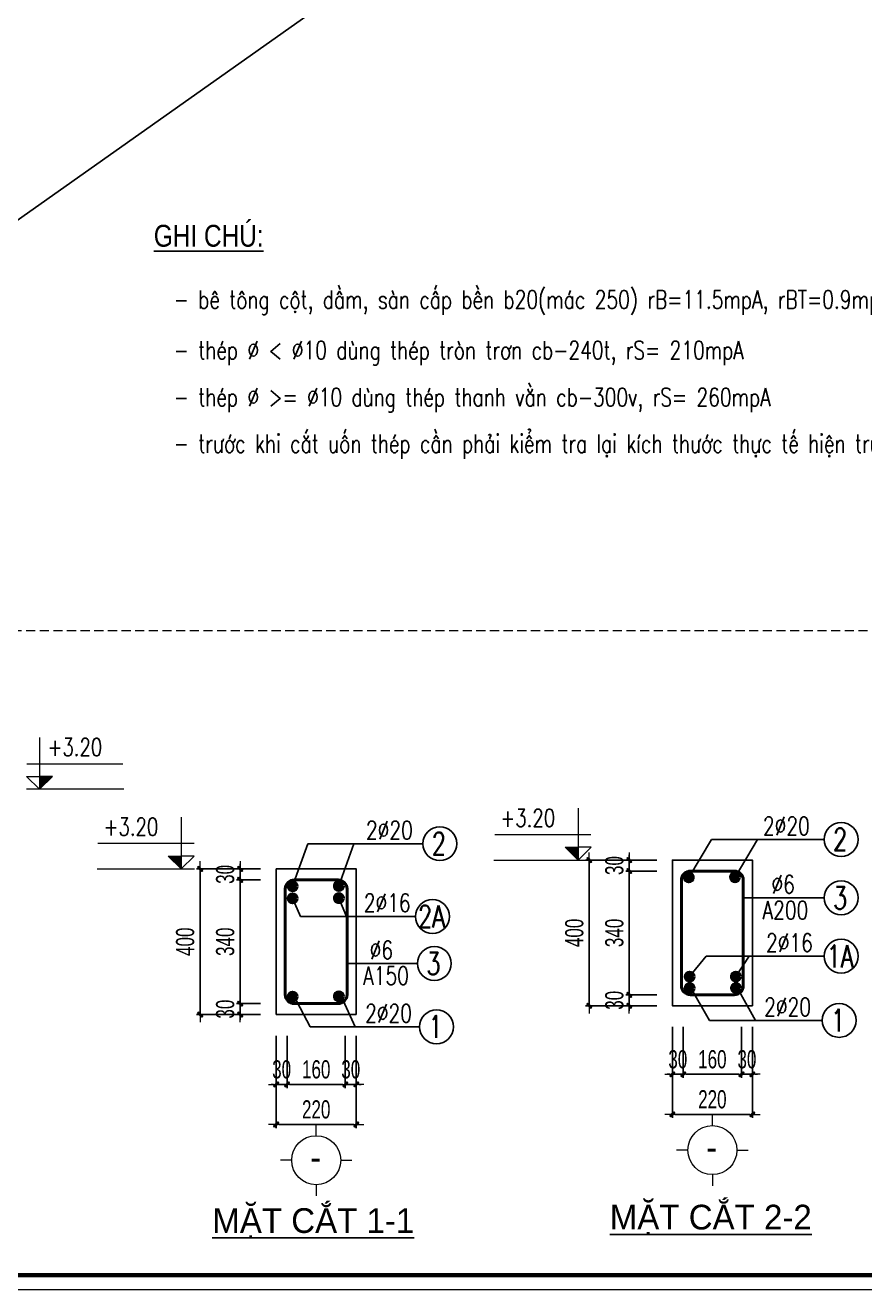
# Model space of a CAD drawing. Header units: millimetres. Extents: x 108335 to 288936, y -578047 to -548347.
# Drawn here: x 204886 to 209501, y -560227 to -553282 of the extents above; entities that cross this region are included whole.
import ezdxf
from ezdxf.enums import TextEntityAlignment as Align

# ---------------------------------------------------------------- set-up
doc = ezdxf.new("R2010")
doc.units = ezdxf.units.MM
doc.header["$MEASUREMENT"] = 0
doc.header["$PDMODE"] = 32
doc.linetypes.add('HIDDEN', pattern=[0.375, 0.25, -0.125])
doc.layers.get('Defpoints').update_dxf_attribs({"color": 1})
for name, color, linetype, lineweight in [('EG Dim', 8, 'Continuous', 15), ('EG Text1', 3, 'Continuous', 20), ('Khac', 156, 'Continuous', 9), ('LC Dim', 8, 'Continuous', 18), ('LC ISO', 153, 'Continuous', 13), ('LC MANH DUT', 35, 'HIDDEN', 5), ('LC Net dam2', 6, 'Continuous', 40), ('LC Net dam3', 1, 'Continuous', 60), ('LC Net manh', 236, 'Continuous', 5), ('LC Net thay', 7, 'Continuous', 25), ('LC Text1', 3, 'Continuous', 20), ('LC Text2', 7, 'Continuous', 25)]:
    doc.layers.add(name, color=color, linetype=linetype, lineweight=lineweight)
doc.layers.add('KCS_Plotter', color=11, linetype='Continuous', plot=False)
for name, color, linetype in [('Khungten_LCDI', 7, 'Continuous'), ('Kichthuoc', 9, 'Continuous'), ('Thep doc', 6, 'Continuous')]:
    doc.layers.add(name, color=color, linetype=linetype)
doc.styles.add('EG Huy', font='vnsimli.shx', dxfattribs={"width": 0.75})
doc.styles.add('HOATBIF', font='hoatbif.shx', dxfattribs={"width": 0.7})
doc.styles.add('Khungten', font='VHAVAN.TTF', dxfattribs={"width": 0.9, "height": 5000})
doc.styles.add('LC 1', font='VHAVANB.TTF')
doc.styles.add('LC 3', font='vnsimli.shx', dxfattribs={"width": 0.75})
doc.styles.add('T2', font='VHARIAL.TTF', dxfattribs={"width": 0.8})
doc.styles.add('Title', font='VHBLACK.TTF', dxfattribs={"width": 0.8})
doc.dimstyles.new('1-100(1-40)', dxfattribs={"dimscale": 40, "dimtxt": 2.5, "dimasz": 0.35, "dimexe": 0.5, "dimexo": 0, "dimgap": 0.8, "dimtad": 1, "dimdec": 0, "dimzin": 0, "dimdsep": 46, "dimtxsty": 'HOATBIF', "dimblk1": 'DOT', "dimblk2": 'DOT', "dimsah": 1, "dimcen": -1, "dimdle": 1, "dimclrd": 256, "dimclre": 256, "dimclrt": 4, "dimadec": 3, "dimazin": 2, "dimtfac": 0.3333333333333333, "dimtdec": 0, "dimtix": 1, "dimtmove": 2, "dimatfit": 3, "dimldrblk": 'DOT', "dimfxl": 1, "dimtvp": 0.8333333333333331, "dimtolj": 1, "dimtzin": 0, "dimarcsym": 0})

# ---------------------------------------------------------------- blocks, each defined once
blk = doc.blocks.new('CT')
at = {"layer": 'LC Text1', "lineweight": 15}
blk.add_hatch(color=4, dxfattribs=at).paths.add_polyline_path([(3.250706634060648, 1.596954857551422), (1.638695725137124, 1.596954857551394), (1.638695725137124, -5.457000000000001e-12)])
at = {"layer": 'LC Text1', "color": 4, "lineweight": 15, "ltscale": 50}
for p, q in [((0.0459908282791446, 3.140833880472456), (11.99931321454046, 3.140833880472456)), ((12.09109892264804, 0), (0, 0))]:
    blk.add_line(p, q, dxfattribs=at)
for points in [[(1.638695725137139, 6.427505574464246), (1.638695725137139, -5.457000000000001e-12)], [(1.638695725137139, -5.457000000000001e-12), (0.0266848164974221, 1.596954857551394), (1.638695725137139, 1.596954857551394)], [(1.638695725137139, -5.457000000000001e-12), (3.25070663406062, 1.596954857551394), (1.638695725137139, 1.596954857551394)]]:
    blk.add_lwpolyline(points, dxfattribs=at)
at = {"layer": 'LC Text1', "color": 4, "style": 'LC 3', "width": 0.75}
blk.add_attdef('CT', (1.905322591842774, 3.502511696681693), '', height=2.2, dxfattribs=at)
blk = doc.blocks.new('TIEUDE2')
at = {"layer": 'LC Text2', "color": 7, "style": 'LC 1'}
blk.add_attdef('%%UTIªU§Ò', text='', height=3.5, dxfattribs=at).set_placement((0, 0), align=Align.BOTTOM_CENTER)
blk.add_attdef('TL', text='', height=2.2, dxfattribs=at).set_placement((0, -1.800000000000011), align=Align.TOP_CENTER)
blk = doc.blocks.new('DOT')
at = {"layer": 'LC Dim'}
blk.add_line((-3, 0), (3, 0), dxfattribs=at)
at = {"layer": 'LC Dim', "color": 4}
blk.add_line((-1, -1), (1, 1), dxfattribs=at)
blk.add_lwpolyline([(0.5, 1), (-1, -0.5), (-0.5, -1), (1, 0.5)], close=True, dxfattribs=at)
blk = doc.blocks.new('*D368')
at = {"layer": 'Defpoints', "color": 0, "ltscale": 2, "transparency": 16777216}
for p in [(206265.5, -558832.5), (206325.5, -558832.5), (206325.5, -559099.5)]:
    blk.add_point(p, dxfattribs=at)
at = {"layer": 'LC Dim', "lineweight": -2, "ltscale": 2, "transparency": 16777216}
for p, q in [((206265.5, -558832.5), (206265.5, -559119.5)), ((206325.5, -558832.5), (206325.5, -559119.5)), ((206251.5, -559099.5), (206237.5, -559099.5)), ((206265.5, -559099.5), (206325.5, -559099.5)), ((206339.5, -559099.5), (206353.5, -559099.5))]:
    blk.add_line(p, q, dxfattribs=at)
at = {"layer": 'LC Dim', "lineweight": -2, "ltscale": 2, "transparency": 16777216, "xscale": 14, "yscale": 14, "zscale": 14}
blk.add_blockref('DOT', (206265.5, -559099.5), dxfattribs=at)
at = {"layer": 'LC Dim', "lineweight": -2, "ltscale": 2, "transparency": 16777216, "xscale": 14, "yscale": 14, "zscale": 14, "rotation": 180}
blk.add_blockref('DOT', (206325.5, -559099.5), dxfattribs=at)
at = {"layer": 'LC Dim', "color": 4, "ltscale": 2, "transparency": 16777216, "insert": (206295.5, -559017.5), "char_height": 100, "attachment_point": 5, "style": 'HOATBIF'}
blk.add_mtext('\\A1;30', dxfattribs=at)
blk = doc.blocks.new('_Dot')
at = {"color": 0, "linetype": 'ByBlock', "lineweight": -2}
blk.add_line((-0.5, 0), (-1, 0), dxfattribs=at)
at = {"color": 0, "linetype": 'ByBlock', "const_width": 0.5}
blk.add_lwpolyline([(-0.25, 0, 1), (0.25, 0, 1)], format="xyb", close=True, dxfattribs=at)
blk = doc.blocks.new('*D369')
at = {"layer": 'Defpoints', "color": 0, "ltscale": 2, "transparency": 16777216}
for p in [(206325.5, -558832.5), (206645.5, -558832.5), (206645.5, -559099.5)]:
    blk.add_point(p, dxfattribs=at)
at = {"layer": 'LC Dim', "lineweight": -2, "ltscale": 2, "transparency": 16777216}
for p, q in [((206325.5, -558832.5), (206325.5, -559119.5)), ((206645.5, -558832.5), (206645.5, -559119.5)), ((206339.5, -559099.5), (206631.5, -559099.5))]:
    blk.add_line(p, q, dxfattribs=at)
at = {"layer": 'LC Dim', "lineweight": -2, "ltscale": 2, "transparency": 16777216, "xscale": 14, "yscale": 14, "zscale": 14, "rotation": 180}
blk.add_blockref('DOT', (206325.5, -559099.5), dxfattribs=at)
at = {"layer": 'LC Dim', "lineweight": -2, "ltscale": 2, "transparency": 16777216, "xscale": 14, "yscale": 14, "zscale": 14}
blk.add_blockref('DOT', (206645.5, -559099.5), dxfattribs=at)
at = {"layer": 'LC Dim', "color": 4, "ltscale": 2, "transparency": 16777216, "insert": (206485.5, -559017.5), "char_height": 100, "attachment_point": 5, "style": 'HOATBIF'}
blk.add_mtext('\\A1;160', dxfattribs=at)
blk = doc.blocks.new('*D370')
at = {"layer": 'Defpoints', "color": 0, "ltscale": 2, "transparency": 16777216}
for p in [(206645.5, -558832.5), (206705.4999999995, -558832.5), (206705.4999999995, -559099.5)]:
    blk.add_point(p, dxfattribs=at)
at = {"layer": 'LC Dim', "lineweight": -2, "ltscale": 2, "transparency": 16777216}
for p, q in [((206645.5, -558832.5), (206645.5, -559119.5)), ((206705.4999999995, -558832.5), (206705.4999999995, -559119.5)), ((206631.5, -559099.5), (206617.5, -559099.5)), ((206645.5, -559099.5), (206705.4999999995, -559099.5)), ((206719.4999999995, -559099.5), (206733.4999999995, -559099.5))]:
    blk.add_line(p, q, dxfattribs=at)
at = {"layer": 'LC Dim', "lineweight": -2, "ltscale": 2, "transparency": 16777216, "xscale": 14, "yscale": 14, "zscale": 14}
blk.add_blockref('DOT', (206645.5, -559099.5), dxfattribs=at)
at = {"layer": 'LC Dim', "lineweight": -2, "ltscale": 2, "transparency": 16777216, "xscale": 14, "yscale": 14, "zscale": 14, "rotation": 180}
blk.add_blockref('DOT', (206705.4999999995, -559099.5), dxfattribs=at)
at = {"layer": 'LC Dim', "color": 4, "ltscale": 2, "transparency": 16777216, "insert": (206675.4999999998, -559017.5), "char_height": 100, "attachment_point": 5, "style": 'HOATBIF'}
blk.add_mtext('\\A1;30', dxfattribs=at)
blk = doc.blocks.new('*D371')
at = {"layer": 'Defpoints', "color": 0, "ltscale": 2, "transparency": 16777216}
for p in [(206265.5, -558832.5), (206705.4999999995, -558832.5), (206265.5, -559319.5)]:
    blk.add_point(p, dxfattribs=at)
at = {"layer": 'LC Dim', "lineweight": -2, "ltscale": 2, "transparency": 16777216}
for p, q in [((206265.5, -558832.5), (206265.5, -559339.5)), ((206705.4999999995, -558832.5), (206705.4999999995, -559339.5)), ((206691.4999999995, -559319.5), (206279.5, -559319.5))]:
    blk.add_line(p, q, dxfattribs=at)
at = {"layer": 'LC Dim', "lineweight": -2, "ltscale": 2, "transparency": 16777216, "xscale": 14, "yscale": 14, "zscale": 14, "rotation": 180}
blk.add_blockref('DOT', (206265.5, -559319.5), dxfattribs=at)
at = {"layer": 'LC Dim', "lineweight": -2, "ltscale": 2, "transparency": 16777216, "xscale": 14, "yscale": 14, "zscale": 14}
blk.add_blockref('DOT', (206705.4999999995, -559319.5), dxfattribs=at)
at = {"layer": 'LC Dim', "color": 4, "ltscale": 2, "transparency": 16777216, "insert": (206485.4999999998, -559237.5), "char_height": 100, "attachment_point": 5, "style": 'HOATBIF'}
blk.add_mtext('\\A1;220', dxfattribs=at)
blk = doc.blocks.new('*D372')
at = {"layer": 'Defpoints', "color": 0, "ltscale": 2, "transparency": 16777216}
for p in [(208358.5407254386, -557867.5000000001), (208206.6187209734, -557927.5000000001), (208358.5407254386, -557927.5000000001)]:
    blk.add_point(p, dxfattribs=at)
at = {"layer": 'LC Dim', "lineweight": -2, "ltscale": 2, "transparency": 16777216}
for p, q in [((208358.5407254386, -557867.5000000001), (208186.6187209734, -557867.5000000001)), ((208206.6187209734, -557853.5000000001), (208206.6187209734, -557839.5000000001)), ((208206.6187209734, -557867.5000000001), (208206.6187209734, -557927.5000000001)), ((208358.5407254386, -557927.5000000001), (208186.6187209734, -557927.5000000001)), ((208206.6187209734, -557941.5000000001), (208206.6187209734, -557955.5000000001))]:
    blk.add_line(p, q, dxfattribs=at)
at = {"layer": 'LC Dim', "lineweight": -2, "ltscale": 2, "transparency": 16777216, "xscale": 14, "yscale": 14, "zscale": 14}
for p, rotation in [((208206.6187209734, -557867.5000000001), 270), ((208206.6187209734, -557927.5000000001), 90)]:
    blk.add_blockref('DOT', p, dxfattribs=dict(at, rotation=rotation))
at = {"layer": 'LC Dim', "color": 4, "ltscale": 2, "transparency": 16777216, "insert": (208124.6187209732, -557897.5), "char_height": 100, "attachment_point": 5, "rotation": 90, "style": 'HOATBIF'}
blk.add_mtext('\\A1;30', dxfattribs=at)
blk = doc.blocks.new('*D373')
at = {"layer": 'Defpoints', "color": 0, "ltscale": 2, "transparency": 16777216}
for p in [(208358.5407254386, -557927.5000000001), (208206.6187209735, -558607.5000000001), (208358.5407254386, -558607.5000000001)]:
    blk.add_point(p, dxfattribs=at)
at = {"layer": 'LC Dim', "lineweight": -2, "ltscale": 2, "transparency": 16777216}
for p, q in [((208358.5407254386, -557927.5000000001), (208186.6187209735, -557927.5000000001)), ((208206.6187209735, -557941.5000000001), (208206.6187209735, -558593.5000000001)), ((208358.5407254386, -558607.5000000001), (208186.6187209735, -558607.5000000001))]:
    blk.add_line(p, q, dxfattribs=at)
at = {"layer": 'LC Dim', "lineweight": -2, "ltscale": 2, "transparency": 16777216, "xscale": 14, "yscale": 14, "zscale": 14}
for p, rotation in [((208206.6187209735, -557927.5000000001), 90), ((208206.6187209735, -558607.5000000001), 270)]:
    blk.add_blockref('DOT', p, dxfattribs=dict(at, rotation=rotation))
at = {"layer": 'LC Dim', "color": 4, "ltscale": 2, "transparency": 16777216, "insert": (208124.6187209733, -558267.5), "char_height": 100, "attachment_point": 5, "rotation": 90, "style": 'HOATBIF'}
blk.add_mtext('\\A1;340', dxfattribs=at)
blk = doc.blocks.new('*D374')
at = {"layer": 'Defpoints', "color": 0, "ltscale": 2, "transparency": 16777216}
for p in [(208358.5407254386, -558607.5000000001), (208206.6187209732, -558667.5000000001), (208358.5407254386, -558667.5000000001)]:
    blk.add_point(p, dxfattribs=at)
at = {"layer": 'LC Dim', "lineweight": -2, "ltscale": 2, "transparency": 16777216}
for p, q in [((208358.5407254386, -558607.5000000001), (208186.6187209732, -558607.5000000001)), ((208206.6187209732, -558593.5000000001), (208206.6187209732, -558579.5000000001)), ((208206.6187209732, -558607.5000000001), (208206.6187209732, -558667.5000000001)), ((208358.5407254386, -558667.5000000001), (208186.6187209732, -558667.5000000001)), ((208206.6187209732, -558681.5000000001), (208206.6187209732, -558695.5000000001))]:
    blk.add_line(p, q, dxfattribs=at)
at = {"layer": 'LC Dim', "lineweight": -2, "ltscale": 2, "transparency": 16777216, "xscale": 14, "yscale": 14, "zscale": 14}
for p, rotation in [((208206.6187209732, -558607.5000000001), 270), ((208206.6187209732, -558667.5000000001), 90)]:
    blk.add_blockref('DOT', p, dxfattribs=dict(at, rotation=rotation))
at = {"layer": 'LC Dim', "color": 4, "ltscale": 2, "transparency": 16777216, "insert": (208124.618720973, -558637.5), "char_height": 100, "attachment_point": 5, "rotation": 90, "style": 'HOATBIF'}
blk.add_mtext('\\A1;30', dxfattribs=at)
blk = doc.blocks.new('*D375')
at = {"layer": 'Defpoints', "color": 0, "ltscale": 2, "transparency": 16777216}
for p in [(207986.6187209732, -557867.5000000001), (208358.5407254386, -557867.5000000001), (208358.5407254386, -558667.5000000001)]:
    blk.add_point(p, dxfattribs=at)
at = {"layer": 'LC Dim', "lineweight": -2, "ltscale": 2, "transparency": 16777216}
for p, q in [((208358.5407254386, -557867.5000000001), (207966.6187209732, -557867.5000000001)), ((207986.6187209732, -558653.5000000001), (207986.6187209732, -557881.5000000001)), ((208358.5407254386, -558667.5000000001), (207966.6187209732, -558667.5000000001))]:
    blk.add_line(p, q, dxfattribs=at)
at = {"layer": 'LC Dim', "lineweight": -2, "ltscale": 2, "transparency": 16777216, "xscale": 14, "yscale": 14, "zscale": 14}
for p, rotation in [((207986.6187209732, -557867.5000000001), 90), ((207986.6187209732, -558667.5000000001), 270)]:
    blk.add_blockref('DOT', p, dxfattribs=dict(at, rotation=rotation))
at = {"layer": 'LC Dim', "color": 4, "ltscale": 2, "transparency": 16777216, "insert": (207904.618720973, -558267.5), "char_height": 100, "attachment_point": 5, "rotation": 90, "style": 'HOATBIF'}
blk.add_mtext('\\A1;400', dxfattribs=at)
blk = doc.blocks.new('*D376')
at = {"layer": 'Defpoints', "color": 0, "ltscale": 2, "transparency": 16777216}
for p in [(208443.118720971, -558782.4523342067), (208503.118720971, -558782.4523342067), (208503.118720971, -559043.9999999999)]:
    blk.add_point(p, dxfattribs=at)
at = {"layer": 'LC Dim', "lineweight": -2, "ltscale": 2, "transparency": 16777216}
for p, q in [((208443.118720971, -558782.4523342067), (208443.118720971, -559063.9999999999)), ((208503.118720971, -558782.4523342067), (208503.118720971, -559063.9999999999)), ((208429.118720971, -559043.9999999999), (208415.118720971, -559043.9999999999)), ((208443.118720971, -559043.9999999999), (208503.118720971, -559043.9999999999)), ((208517.118720971, -559043.9999999999), (208531.118720971, -559043.9999999999))]:
    blk.add_line(p, q, dxfattribs=at)
at = {"layer": 'LC Dim', "lineweight": -2, "ltscale": 2, "transparency": 16777216, "xscale": 14, "yscale": 14, "zscale": 14}
blk.add_blockref('DOT', (208443.118720971, -559043.9999999999), dxfattribs=at)
at = {"layer": 'LC Dim', "lineweight": -2, "ltscale": 2, "transparency": 16777216, "xscale": 14, "yscale": 14, "zscale": 14, "rotation": 180}
blk.add_blockref('DOT', (208503.118720971, -559043.9999999999), dxfattribs=at)
at = {"layer": 'LC Dim', "color": 4, "ltscale": 2, "transparency": 16777216, "insert": (208473.118720971, -558961.9999999999), "char_height": 100, "attachment_point": 5, "style": 'HOATBIF'}
blk.add_mtext('\\A1;30', dxfattribs=at)
blk = doc.blocks.new('*D377')
at = {"layer": 'Defpoints', "color": 0, "ltscale": 2, "transparency": 16777216}
for p in [(208503.118720971, -558782.4523342067), (208823.118720971, -558782.4523342067), (208823.118720971, -559043.9999999999)]:
    blk.add_point(p, dxfattribs=at)
at = {"layer": 'LC Dim', "lineweight": -2, "ltscale": 2, "transparency": 16777216}
for p, q in [((208503.118720971, -558782.4523342067), (208503.118720971, -559063.9999999999)), ((208823.118720971, -558782.4523342067), (208823.118720971, -559063.9999999999)), ((208517.118720971, -559043.9999999999), (208809.118720971, -559043.9999999999))]:
    blk.add_line(p, q, dxfattribs=at)
at = {"layer": 'LC Dim', "lineweight": -2, "ltscale": 2, "transparency": 16777216, "xscale": 14, "yscale": 14, "zscale": 14, "rotation": 180}
blk.add_blockref('DOT', (208503.118720971, -559043.9999999999), dxfattribs=at)
at = {"layer": 'LC Dim', "lineweight": -2, "ltscale": 2, "transparency": 16777216, "xscale": 14, "yscale": 14, "zscale": 14}
blk.add_blockref('DOT', (208823.118720971, -559043.9999999999), dxfattribs=at)
at = {"layer": 'LC Dim', "color": 4, "ltscale": 2, "transparency": 16777216, "insert": (208663.118720971, -558961.9999999999), "char_height": 100, "attachment_point": 5, "style": 'HOATBIF'}
blk.add_mtext('\\A1;160', dxfattribs=at)
blk = doc.blocks.new('*D378')
at = {"layer": 'Defpoints', "color": 0, "ltscale": 2, "transparency": 16777216}
for p in [(208823.118720971, -558782.4523342067), (208883.1187209706, -558782.4523342067), (208883.1187209706, -559043.9999999999)]:
    blk.add_point(p, dxfattribs=at)
at = {"layer": 'LC Dim', "lineweight": -2, "ltscale": 2, "transparency": 16777216}
for p, q in [((208823.118720971, -558782.4523342067), (208823.118720971, -559063.9999999999)), ((208883.1187209706, -558782.4523342067), (208883.1187209706, -559063.9999999999)), ((208809.118720971, -559043.9999999999), (208795.118720971, -559043.9999999999)), ((208823.118720971, -559043.9999999999), (208883.1187209706, -559043.9999999999)), ((208897.1187209706, -559043.9999999999), (208911.1187209706, -559043.9999999999))]:
    blk.add_line(p, q, dxfattribs=at)
at = {"layer": 'LC Dim', "lineweight": -2, "ltscale": 2, "transparency": 16777216, "xscale": 14, "yscale": 14, "zscale": 14}
blk.add_blockref('DOT', (208823.118720971, -559043.9999999999), dxfattribs=at)
at = {"layer": 'LC Dim', "lineweight": -2, "ltscale": 2, "transparency": 16777216, "xscale": 14, "yscale": 14, "zscale": 14, "rotation": 180}
blk.add_blockref('DOT', (208883.1187209706, -559043.9999999999), dxfattribs=at)
at = {"layer": 'LC Dim', "color": 4, "ltscale": 2, "transparency": 16777216, "insert": (208853.1187209708, -558961.9999999999), "char_height": 100, "attachment_point": 5, "style": 'HOATBIF'}
blk.add_mtext('\\A1;30', dxfattribs=at)
blk = doc.blocks.new('*D379')
at = {"layer": 'Defpoints', "color": 0, "ltscale": 2, "transparency": 16777216}
for p in [(208443.118720971, -558782.4523342067), (208883.1187209706, -558782.4523342067), (208443.118720971, -559263.9999999999)]:
    blk.add_point(p, dxfattribs=at)
at = {"layer": 'LC Dim', "lineweight": -2, "ltscale": 2, "transparency": 16777216}
for p, q in [((208443.118720971, -558782.4523342067), (208443.118720971, -559283.9999999999)), ((208883.1187209706, -558782.4523342067), (208883.1187209706, -559283.9999999999)), ((208869.1187209706, -559263.9999999999), (208457.118720971, -559263.9999999999))]:
    blk.add_line(p, q, dxfattribs=at)
at = {"layer": 'LC Dim', "lineweight": -2, "ltscale": 2, "transparency": 16777216, "xscale": 14, "yscale": 14, "zscale": 14, "rotation": 180}
blk.add_blockref('DOT', (208443.118720971, -559263.9999999999), dxfattribs=at)
at = {"layer": 'LC Dim', "lineweight": -2, "ltscale": 2, "transparency": 16777216, "xscale": 14, "yscale": 14, "zscale": 14}
blk.add_blockref('DOT', (208883.1187209706, -559263.9999999999), dxfattribs=at)
at = {"layer": 'LC Dim', "color": 4, "ltscale": 2, "transparency": 16777216, "insert": (208663.1187209708, -559181.9999999999), "char_height": 100, "attachment_point": 5, "style": 'HOATBIF'}
blk.add_mtext('\\A1;220', dxfattribs=at)
blk = doc.blocks.new('*D380')
at = {"layer": 'Defpoints', "color": 0, "ltscale": 2, "transparency": 16777216}
for p in [(206179.5000000001, -557916.0000000002), (206067.5000000021, -557976.0000000002), (206179.5000000001, -557976.0000000002)]:
    blk.add_point(p, dxfattribs=at)
at = {"layer": 'LC Dim', "lineweight": -2, "ltscale": 2, "transparency": 16777216}
for p, q in [((206179.5000000001, -557916.0000000002), (206047.5000000021, -557916.0000000002)), ((206067.5000000021, -557902.0000000002), (206067.5000000021, -557888.0000000002)), ((206067.5000000021, -557916.0000000002), (206067.5000000021, -557976.0000000002)), ((206179.5000000001, -557976.0000000002), (206047.5000000021, -557976.0000000002)), ((206067.5000000021, -557990.0000000002), (206067.5000000021, -558004.0000000002))]:
    blk.add_line(p, q, dxfattribs=at)
at = {"layer": 'LC Dim', "lineweight": -2, "ltscale": 2, "transparency": 16777216, "xscale": 14, "yscale": 14, "zscale": 14}
for p, rotation in [((206067.5000000021, -557916.0000000002), 270), ((206067.5000000021, -557976.0000000002), 90)]:
    blk.add_blockref('DOT', p, dxfattribs=dict(at, rotation=rotation))
at = {"layer": 'LC Dim', "color": 4, "ltscale": 2, "transparency": 16777216, "insert": (205985.5000000019, -557946.0000000001), "char_height": 100, "attachment_point": 5, "rotation": 90, "style": 'HOATBIF'}
blk.add_mtext('\\A1;30', dxfattribs=at)
blk = doc.blocks.new('*D381')
at = {"layer": 'Defpoints', "color": 0, "ltscale": 2, "transparency": 16777216}
for p in [(206179.5000000001, -557976.0000000002), (206067.5000000022, -558656.0000000002), (206179.5000000001, -558656.0000000002)]:
    blk.add_point(p, dxfattribs=at)
at = {"layer": 'LC Dim', "lineweight": -2, "ltscale": 2, "transparency": 16777216}
for p, q in [((206179.5000000001, -557976.0000000002), (206047.5000000022, -557976.0000000002)), ((206067.5000000022, -557990.0000000002), (206067.5000000022, -558642.0000000002)), ((206179.5000000001, -558656.0000000002), (206047.5000000022, -558656.0000000002))]:
    blk.add_line(p, q, dxfattribs=at)
at = {"layer": 'LC Dim', "lineweight": -2, "ltscale": 2, "transparency": 16777216, "xscale": 14, "yscale": 14, "zscale": 14}
for p, rotation in [((206067.5000000022, -557976.0000000002), 90), ((206067.5000000022, -558656.0000000002), 270)]:
    blk.add_blockref('DOT', p, dxfattribs=dict(at, rotation=rotation))
at = {"layer": 'LC Dim', "color": 4, "ltscale": 2, "transparency": 16777216, "insert": (205985.500000002, -558316.0000000001), "char_height": 100, "attachment_point": 5, "rotation": 90, "style": 'HOATBIF'}
blk.add_mtext('\\A1;340', dxfattribs=at)
blk = doc.blocks.new('*D382')
at = {"layer": 'Defpoints', "color": 0, "ltscale": 2, "transparency": 16777216}
for p in [(206067.5000000019, -558716.0000000002), (206179.5000000001, -558656.0000000002), (206179.5000000001, -558716.0000000002)]:
    blk.add_point(p, dxfattribs=at)
at = {"layer": 'LC Dim', "lineweight": -2, "ltscale": 2, "transparency": 16777216}
for p, q in [((206067.5000000019, -558642.0000000002), (206067.5000000019, -558628.0000000002)), ((206179.5000000001, -558656.0000000002), (206047.5000000019, -558656.0000000002)), ((206179.5000000001, -558716.0000000002), (206047.5000000019, -558716.0000000002)), ((206067.5000000019, -558656.0000000002), (206067.5000000019, -558716.0000000002)), ((206067.5000000019, -558730.0000000002), (206067.5000000019, -558744.0000000002))]:
    blk.add_line(p, q, dxfattribs=at)
at = {"layer": 'LC Dim', "lineweight": -2, "ltscale": 2, "transparency": 16777216, "xscale": 14, "yscale": 14, "zscale": 14}
for p, rotation in [((206067.5000000019, -558656.0000000002), 270), ((206067.5000000019, -558716.0000000002), 90)]:
    blk.add_blockref('DOT', p, dxfattribs=dict(at, rotation=rotation))
at = {"layer": 'LC Dim', "color": 4, "ltscale": 2, "transparency": 16777216, "insert": (205985.5000000017, -558686.0000000001), "char_height": 100, "attachment_point": 5, "rotation": 90, "style": 'HOATBIF'}
blk.add_mtext('\\A1;30', dxfattribs=at)
blk = doc.blocks.new('*D383')
at = {"layer": 'Defpoints', "color": 0, "ltscale": 2, "transparency": 16777216}
for p in [(205847.500000002, -557916.0000000002), (206179.5000000001, -557916.0000000002), (206179.5000000001, -558716.0000000002)]:
    blk.add_point(p, dxfattribs=at)
at = {"layer": 'LC Dim', "lineweight": -2, "ltscale": 2, "transparency": 16777216}
for p, q in [((206179.5000000001, -557916.0000000002), (205827.500000002, -557916.0000000002)), ((205847.500000002, -558702.0000000002), (205847.500000002, -557930.0000000002)), ((206179.5000000001, -558716.0000000002), (205827.500000002, -558716.0000000002))]:
    blk.add_line(p, q, dxfattribs=at)
at = {"layer": 'LC Dim', "lineweight": -2, "ltscale": 2, "transparency": 16777216, "xscale": 14, "yscale": 14, "zscale": 14}
for p, rotation in [((205847.500000002, -557916.0000000002), 90), ((205847.500000002, -558716.0000000002), 270)]:
    blk.add_blockref('DOT', p, dxfattribs=dict(at, rotation=rotation))
at = {"layer": 'LC Dim', "color": 4, "ltscale": 2, "transparency": 16777216, "insert": (205765.5000000018, -558316.0000000001), "char_height": 100, "attachment_point": 5, "rotation": 90, "style": 'HOATBIF'}
blk.add_mtext('\\A1;400', dxfattribs=at)
blk = doc.blocks.new('TTRUC')
at = {"layer": 'LC ISO'}
for p, q in [((0, 6.94551799677526), (0, 10.13175513561828)), ((-6.94551799677526, 0), (-10.13175513561828, 0)), ((6.94551799677526, 0), (10.13175513561828, 0)), ((0, -6.94551799677526), (0, -10.13175513561828))]:
    blk.add_line(p, q, dxfattribs=at)
at = {"layer": 'LC Net manh'}
blk.add_circle((0, 0), 6.94551799677526, dxfattribs=at)
blk = doc.blocks.new('theptron1')
at = {"layer": 'LC Net dam3'}
for p, q in [((-0.5, 0), (0.5, 0)), ((-0.3535533905960619, 0.353553390592424), (0.3535533905960619, -0.353553390592424)), ((0.3535533905960619, 0.353553390592424), (-0.3535533905960619, -0.353553390592424)), ((0, 0.5), (0, -0.5))]:
    blk.add_line(p, q, dxfattribs=at)
blk.add_circle((0, 0), 0.4999999999978784, dxfattribs=at)
blk = doc.blocks.new('Nha o can bo nhan vien Trung doan')
at = {"layer": 'Defpoints', "lineweight": 0}
blk.add_lwpolyline([(-1200.00012343745, -14850.00004839799), (-1200.00012343745, 14849.99995158711), (40799.99878725787, 14849.99995158711), (40799.99878725787, -14850.00004839799)], close=True, dxfattribs=at)
at = {"layer": 'Khungten_LCDI', "color": 5, "lineweight": 60}
blk.add_lwpolyline([(-0.0001238546828972, -14650.00004839799), (-0.0001238546828972, 14649.99995158711), (40599.99878731748, 14649.99995158711), (40599.99878731748, -14650.00004839799)], close=True, dxfattribs=at)
at = {"color": 7, "style": 'Khungten', "width": 0.8}
for tag, p in [('REVISION', (39498.75250059744, -10746.30400287262)), ('NGAYHT', (39546.07401225348, -11609.37096477947))]:
    blk.add_attdef(tag, text='', height=199.998925739526, dxfattribs=at).set_placement(p, align=Align.CENTER)
at = {"layer": 'LC Text1', "style": 'Title', "width": 1.485915225563214}
for tag, p, p2 in [('TENBANVE1', (36912.65752101321, -8885.760287350926), (40339.144821588, -8885.760287350926)), ('TENBANVE2', (36912.65752101321, -9562.465612738344), (40339.144821588, -9562.465612738344))]:
    blk.add_attdef(tag, text='', height=249.9999935159642, dxfattribs=at).set_placement(p, p2, align=Align.FIT)
at = {"layer": 'LC Text1', "style": 'Title', "width": 0.7}
blk.add_attdef('SOBANVE', text='', height=249.9999935159642, dxfattribs=at).set_placement((39561.98211139818, -13896.18076664111), align=Align.CENTER)

msp = doc.modelspace()

# ---------------------------------------------------------------- linework, layer by layer
at = {"layer": 'KCS_Plotter', "ltscale": 2}
msp.add_line((196535.69942702, -560227.193887719), (213335.69899128, -548347.193887738), dxfattribs=at)
at = {"layer": 'LC MANH DUT', "ltscale": 200}
msp.add_line((197015.6994268529, -556607, 0.0007749805088951), (211655.7097235396, -556607, 0.0007749805088950998), dxfattribs=at)
at = {"layer": 'LC Net dam2'}
for points in [[(208543.1187209706, -558607.4999999999), (208783.118720971, -558607.4999999999, 0.4142135623730951), (208833.118720971, -558557.4999999999), (208833.118720971, -557977.4999999999, 0.4142135623730951), (208783.118720971, -557927.4999999999), (208543.1187209706, -557927.4999999999, 0.4142135623730951), (208493.118720971, -557977.4999999999), (208493.118720971, -558557.4999999999, 0.4142135623730951)], [(206365.4999999995, -558656), (206605.5, -558656, 0.4142135623730951), (206655.5, -558606), (206655.5, -558026, 0.4142135623730951), (206605.5, -557976), (206365.4999999995, -557976, 0.4142135623730951), (206315.5, -558026), (206315.5, -558606, 0.4142135623730951)]]:
    msp.add_lwpolyline(points, format="xyb", close=True, dxfattribs=at)
at = {"layer": 'LC Net thay', "ltscale": 2}
msp.add_line((206265.5, -558716), (206705.4999999995, -558716), dxfattribs=at)
for points in [[(208883.1187209706, -557867.4999999999), (208883.1187209706, -557867.4999999999), (208443.118720971, -557867.4999999999), (208443.118720971, -558667.4999999999), (208883.1187209706, -558667.4999999999), (208883.1187209706, -557867.4999999999), (208883.1187209706, -557867.4999999999)], [(206705.4999999995, -558716), (206705.4999999995, -557916), (206265.5, -557916), (206265.5, -558716)]]:
    msp.add_lwpolyline(points, dxfattribs=at)
at = {"layer": 'LC Text2', "ltscale": 100}
for centre in [(209370.6733750292, -557753.9999999999), (207165.0546540582, -557777.5), (209370.6733750292, -558074.5589030725), (207124.5546540582, -558177.5), (207135.0546540582, -558435.5924822497), (209370.6733750292, -558395.4999999999), (207147.0546540582, -558783), (209359.6733750292, -558747.9999999999)]:
    msp.add_circle(centre, 93.0546540581646, dxfattribs=at)
at = {"layer": 'Thep doc', "linetype": 'ByBlock', "const_width": 19.6608}
for points in [[(208523.7012115959, -557962.659974442, 1), (208543.3620115965, -557962.659974442, 1)], [(208797.5994611643, -557961.22138145, -1), (208777.9386611655, -557961.22138145, -1)], [(206346.0824906249, -558011.1599744421, 1), (206365.7432906255, -558011.1599744421, 1)], [(206619.9807401933, -558009.7213814501, -1), (206600.3199401945, -558009.7213814501, -1)], [(206346.0824906249, -558077.1599744421, 1), (206365.7432906255, -558077.1599744421, 1)], [(206619.9807401933, -558075.7213814501, -1), (206600.3199401945, -558075.7213814501, -1)], [(208528.4755382347, -558507.3527797443, -1), (208548.1363382339, -558507.3527797443, -1)], [(208802.2059937958, -558507.3527797443, 1), (208782.5451937965, -558507.3527797443, 1)], [(208528.4755382347, -558570.3527797443, -1), (208548.1363382339, -558570.3527797443, -1)], [(208802.2059937958, -558570.3527797443, 1), (208782.5451937965, -558570.3527797443, 1)], [(206350.8568172637, -558618.8527797444, -1), (206370.5176172629, -558618.8527797444, -1)], [(206624.5872728247, -558618.8527797444, 1), (206604.9264728255, -558618.8527797444, 1)]]:
    msp.add_lwpolyline(points, format="xyb", close=True, dxfattribs=at)

# ---------------------------------------------------------------- block references
at = {"layer": 'EG Dim', "xscale": 42.40098003740421, "yscale": 42.40098003740421, "zscale": 42.40098003740421, "rotation": 90}
for p in [(208533.5316115962, -557962.659974442), (208787.7690611649, -557961.22138145), (206355.9128906252, -558011.1599744421), (206610.1503401939, -558009.7213814501), (206355.9128906252, -558077.8429161762), (206610.1503401939, -558076.4043231842), (208538.3059382343, -558507.3527797443), (208792.3701282643, -558507.3390959814), (208538.3059382343, -558570.3527797443), (208793.1455742518, -558570.05718302), (206355.9128906252, -558617.4120841292), (206610.1503401939, -558615.9734911371)]:
    msp.add_blockref('theptron1', p, dxfattribs=at)
at = {"layer": 'EG Text1'}
ref = msp.add_blockref('CT', (204892.4420673437, -557478.3795480295), dxfattribs=dict(at, xscale=44.25072279153392, yscale=44.25072279153392, zscale=44.25072279153392))
ref.add_attrib('CT', '+3.20', (205009.206260412, -557295.1446558569), dxfattribs={"layer": 'Khac', "color": 3, "height": 97.35159014137308, "style": 'EG Huy', "width": 0.75})
ref = msp.add_blockref('CT', (207997.5616429672, -557867.4999999999), dxfattribs=dict(at, xscale=-44.25072279153392, yscale=44.25072279153392, zscale=44.25072279153392))
ref.add_attrib('CT', '+3.20', (207498.3447743436, -557684.2651078271), dxfattribs={"layer": 'Khac', "color": 3, "height": 97.35159014137308, "style": 'EG Huy', "width": 0.75})
ref = msp.add_blockref('CT', (205816.3191420734, -557916), dxfattribs=dict(at, xscale=-44.25072279153392, yscale=44.25072279153392, zscale=44.25072279153392))
ref.add_attrib('CT', '+3.20', (205317.1022734498, -557732.7651078273), dxfattribs={"layer": 'Khac', "color": 3, "height": 97.35159014137308, "style": 'EG Huy', "width": 0.75})
at = {"layer": 'Kichthuoc', "xscale": 19.39036266761832, "yscale": 19.39036266761832, "zscale": 19.39036266761832}
for p in [(208663.1187209708, -559460.458406539), (206485.4999999998, -559515.9584065392)]:
    msp.add_blockref('TTRUC', p, dxfattribs=at)
at = {"layer": 'LC Net thay', "xscale": 0.3999999999995706, "yscale": 0.3999999999995706, "zscale": 0.3999999999995706}
msp.add_blockref('Nha o can bo nhan vien Trung doan', (197015.6994763948, -554287.1938683662, 0.0007749805088951), dxfattribs=at)
at = {"layer": 'LC Text2'}
ref = msp.add_blockref('TIEUDE2', (206469.6102247559, -559956.1325907002), dxfattribs=dict(at, xscale=40.00000000002709, yscale=40.00000000002709, zscale=40.00000000002709))
ref.add_attrib('%%UTIªU§Ò', '%%UMÆT C¾T 1-1', dxfattribs={"color": 7, "height": 135.8459200696293, "style": 'LC 1'}).set_placement((206469.6102247559, -559956.1325907002), align=Align.BOTTOM_CENTER)
ref = msp.add_blockref('TIEUDE2', (208654.3503019222, -559937.1325907), dxfattribs=dict(at, xscale=40.00000000002709, yscale=40.00000000002709, zscale=40.00000000002709))
ref.add_attrib('%%UTIªU§Ò', '%%UMÆT C¾T 2-2', dxfattribs={"color": 7, "height": 135.8459200696293, "style": 'LC 1'}).set_placement((208654.3503019222, -559937.1325907), align=Align.BOTTOM_CENTER)

# ---------------------------------------------------------------- texts
at = {"layer": 'LC Text1', "color": 3, "style": 'LC 3', "width": 0.75}
for s, p in [('- bª t«ng cét, dÇm, sµn cÊp bÒn b20(m¸c 250) rB=11.5mpA, rBT=0.9mpA, ®¸ 1X2', (205702.5, -554838.5)), ('- thÐp %%C < %%C10 dïng thÐp trßn tr¬n cb-240t, rS= 210mpA', (205702.5, -555116.5114468995)), ('- thÐp %%C >= %%C10 dïng thÐp thanh v»n cb-300v, rS= 260mpA', (205702.5, -555374.7336691217)), ('- tr\xadíc khi c¾t uèn thÐp cÇn ph¶i kiÓm tra l¹i kÝch th\xadíc thùc tÕ hiÖn tr\xadêng', (205702.5, -555629.955891344))]:
    msp.add_text(s, height=99.99999999987449, dxfattribs=at).set_placement(p)
at = {"layer": 'LC Text1', "ltscale": 0.2, "style": 'LC 1', "width": 0.9}
for p in [(208659.499601369, -559563.2222156068), (206481.880880398, -559618.722215607)]:
    msp.add_text('-', height=150, dxfattribs=at).set_placement(p, align=Align.BOTTOM_CENTER)
at = {"layer": 'LC Text2', "style": 'T2', "width": 0.8}
msp.add_text('%%ughi chó:', height=119.9999999998494, dxfattribs=at).set_placement((205894.5714583514, -554423.642866299), align=Align.MIDDLE)
at = {"layer": 'LC Text2', "linetype": 'ByBlock', "style": 'LC 3', "width": 0.75}
for s, p in [('2%%C20', (206759.1431567931, -557753.4388772799)), ('2%%C20', (208941.2618777641, -557729.9388772798)), ('%%C6', (208987.7618777641, -558050.4977803522)), ('2%%C16', (206747.6431567931, -558151.9388772799)), ('A200', (208939.7618777641, -558192.5)), ('2%%C16', (208958.2618777641, -558371.4388772798)), ('%%C6', (206779.5, -558411.5313595296)), ('A150', (206744.5265254294, -558552.1397695673)), ('2%%C20', (208948.2618777641, -558723.9388772798)), ('2%%C20', (206754.6431567931, -558758.9388772799))]:
    msp.add_text(s, height=100, dxfattribs=at).set_placement(p)
at = {"layer": 'LC Text2', "ltscale": 100, "style": 'LC 3', "width": 0.75}
for s, p in [('2', (207159.8034518451, -557777.5)), ('2', (209365.4221728161, -557753.9999999999)), ('3', (209365.4221728161, -558075.0658913375)), ('2A', (207119.3034518451, -558177.5)), ('1A', (209365.4221728161, -558395.4999999999)), ('3', (207129.8034518451, -558435.5924822497)), ('1', (209354.4221728161, -558747.9999999999)), ('1', (207141.8034518451, -558783))]:
    msp.add_text(s, height=122.2222250817439, dxfattribs=at).set_placement(p, align=Align.MIDDLE_CENTER)

# ---------------------------------------------------------------- dimensions: what is measured, and where the dimension line sits
at = {"layer": 'LC Dim', "ltscale": 2}
for base, p1, p2, picture, middle in [((205847.500000002, -557916.0000000002), (206179.5, -558716), (206179.5, -557916), '*D383', (205765.5000000018, -558316.0000000001)), ((206067.5000000021, -557976.0000000002), (206179.5, -557916), (206179.5, -557976), '*D380', (205985.5000000019, -557946.0000000001)), ((207986.6187209732, -557867.5000000001), (208358.5407254385, -558667.4999999999), (208358.5407254385, -557867.4999999999), '*D375', (207904.618720973, -558267.5)), ((208206.6187209734, -557927.5000000001), (208358.5407254385, -557867.4999999999), (208358.5407254385, -557927.4999999999), '*D372', (208124.6187209732, -557897.5)), ((206067.5000000022, -558656.0000000002), (206179.5, -557976), (206179.5, -558656), '*D381', (205985.500000002, -558316.0000000001)), ((208206.6187209735, -558607.5000000001), (208358.5407254385, -557927.4999999999), (208358.5407254385, -558607.4999999999), '*D373', (208124.6187209733, -558267.5)), ((208206.6187209732, -558667.5000000001), (208358.5407254385, -558607.4999999999), (208358.5407254385, -558667.4999999999), '*D374', (208124.618720973, -558637.5)), ((206067.5000000019, -558716.0000000002), (206179.5, -558656), (206179.5, -558716), '*D382', (205985.5000000017, -558686.0000000001))]:
    dim = msp.add_linear_dim(base=base, p1=p1, p2=p2, angle=90, dimstyle='1-100(1-40)', override={"dimlfac": 0.5}, dxfattribs=at)
    dim.commit()
    dim.dimension.update_dxf_attribs({"geometry": picture, "text_midpoint": middle})
for base, p1, p2, picture, middle in [((208503.118720971, -559043.9999999999), (208443.118720971, -558782.4523342067), (208503.118720971, -558782.4523342067), '*D376', (208473.118720971, -558961.9999999999)), ((208443.118720971, -559263.9999999999), (208883.1187209706, -558782.4523342067), (208443.118720971, -558782.4523342067), '*D379', (208663.1187209708, -559181.9999999999)), ((208823.118720971, -559043.9999999999), (208503.118720971, -558782.4523342067), (208823.118720971, -558782.4523342067), '*D377', (208663.118720971, -558961.9999999999)), ((208883.1187209706, -559043.9999999999), (208823.118720971, -558782.4523342067), (208883.1187209706, -558782.4523342067), '*D378', (208853.1187209708, -558961.9999999999)), ((206325.5, -559099.5), (206265.5, -558832.5), (206325.5, -558832.5), '*D368', (206295.5, -559017.5)), ((206265.5, -559319.5), (206705.4999999995, -558832.5), (206265.5, -558832.5), '*D371', (206485.4999999998, -559237.5)), ((206645.5, -559099.5), (206325.5, -558832.5), (206645.5, -558832.5), '*D369', (206485.5, -559017.5)), ((206705.4999999995, -559099.5), (206645.5, -558832.5), (206705.4999999995, -558832.5), '*D370', (206675.4999999998, -559017.5))]:
    dim = msp.add_linear_dim(base=base, p1=p1, p2=p2, dimstyle='1-100(1-40)', override={"dimlfac": 0.5}, dxfattribs=at)
    dim.commit()
    dim.dimension.update_dxf_attribs({"geometry": picture, "text_midpoint": middle})

# ---------------------------------------------------------------- leaders
for points in [[(206355.9128906252, -558011.1599744421), (206439, -557777.5), (207072, -557777.5)], [(206610.1503401939, -558009.7213814501), (206692.5, -557777.5), (207072, -557777.5)], [(208533.5316115962, -557962.659974442), (208657.618720971, -557753.9999999999), (209277.618720971, -557753.9999999999)], [(208787.7690611649, -557961.22138145), (208911.118720971, -557753.9999999999), (209277.618720971, -557753.9999999999)], [(206355.9128906252, -558077.1599744421), (206398.5, -558177.5), (207031.5, -558177.5)], [(206610.1503401939, -558075.7213814501), (206652, -558177.5), (207031.5, -558177.5)], [(208833.118720971, -558074.5589030725), (209277.618720971, -558074.5589030725)], [(206655.5, -558435.5924822497), (207042, -558435.5924822497)], [(208538.3059382343, -558507.3527797443), (208628.8165948938, -558395.4999999999), (209277.618720971, -558395.4999999999)], [(208792.3755937961, -558507.3527797443), (208864.8165948938, -558395.4999999999), (209277.618720971, -558395.4999999999)], [(206360.7784691823, -558609.0228032826), (206452, -558783), (207054, -558783)], [(208538.3971901533, -558560.5228032825), (208646.618720971, -558747.9999999999), (209266.618720971, -558747.9999999999)], [(208802.2020992657, -558570.629464419), (208900.118720971, -558747.9999999999), (209266.618720971, -558747.9999999999)], [(206624.5833782947, -558619.1294644191), (206699, -558783), (207054, -558783)]]:
    msp.add_leader(points, dimstyle='1-100(1-40)', override={"dimlfac": 0.5}, dxfattribs=at)

doc.saveas('drawing.dxf')
